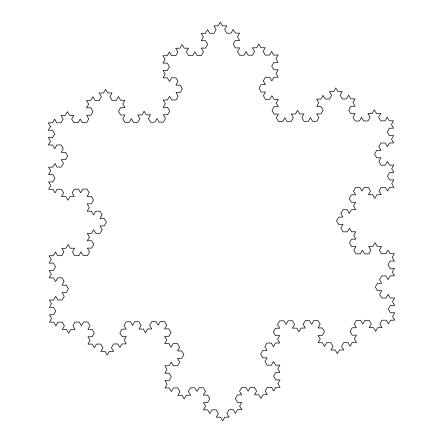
<?xml version="1.0" encoding="UTF-8"?>
<svg xmlns="http://www.w3.org/2000/svg" width="443" height="443" viewBox="0 0 443 443"><rect width="100%" height="100%" fill="white"/><g stroke="black" fill="none" stroke-linecap="round" stroke-linejoin="round"><path stroke-width="0.66" d="M50.419 126.532L48.309 130.236L52.567 130.214L54.722 133.891L52.612 137.596L48.353 137.623L50.502 141.3L48.398 145.005L52.656 144.983L54.81 148.66L56.92 144.955L61.184 144.927L63.338 148.61L61.228 152.314L65.492 152.287L67.646 155.964L65.536 159.668L61.272 159.696L63.427 163.373L61.317 167.077L57.053 167.105L54.899 163.428L52.789 167.133L48.525 167.155L50.679 170.832L48.569 174.536L52.833 174.514L54.987 178.191L52.878 181.896L48.614 181.923L50.768 185.6L48.658 189.305L52.922 189.283L55.076 192.96L57.186 189.255L61.45 189.227L63.604 192.91L61.494 196.614L65.752 196.587L67.906 200.264L70.016 196.559L74.28 196.537L72.126 192.855L74.236 189.155L78.5 189.128L80.654 192.805L82.763 189.1L87.022 189.078L89.176 192.755L87.066 196.459L91.33 196.432L93.484 200.114L91.374 203.819L87.11 203.841L89.264 207.523L87.155 211.228L91.419 211.2L93.573 214.883L95.682 211.178L99.946 211.15L102.1 214.827L99.991 218.532L104.255 218.51L106.403 222.187L104.293 225.891L100.035 225.919L102.189 229.596L100.079 233.3L95.815 233.328L93.661 229.646L91.551 233.35L87.288 233.378L89.442 237.055L87.332 240.759L91.596 240.732L93.75 244.414L91.64 248.119L87.376 248.141L89.53 251.823L87.421 255.528L83.157 255.55L81.003 251.873L78.898 255.578L74.634 255.605L72.48 251.923L74.59 248.218L70.326 248.246L68.172 244.564L66.062 248.268L61.798 248.296L63.953 251.973L61.843 255.677L57.584 255.705L55.43 252.028L53.321 255.733L49.057 255.755L51.211 259.432L49.101 263.136L53.365 263.114L55.519 266.791L53.409 270.496L49.145 270.523L51.299 274.2L49.19 277.905L53.453 277.883L55.602 281.56L57.712 277.855L61.976 277.827L64.13 281.51L62.02 285.214L66.284 285.187L68.438 288.864L66.328 292.568L62.064 292.596L64.218 296.273L62.109 299.977L57.845 300.005L55.691 296.328L53.581 300.033L49.323 300.055L51.477 303.732L49.367 307.436L53.625 307.414L55.779 311.091L53.669 314.796L49.411 314.823L51.56 318.5L49.455 322.205L53.714 322.183L55.868 325.86L57.978 322.155L62.242 322.127L64.396 325.81L62.286 329.514L66.55 329.487L68.704 333.164L70.808 329.459L75.072 329.437L72.918 325.755L75.028 322.055L79.291 322.028L81.446 325.705L83.555 322L87.819 321.978L89.973 325.655L87.864 329.359L92.122 329.332L94.276 333.014L92.166 336.719L87.908 336.741L90.062 340.423L87.952 344.128L92.21 344.1L94.365 347.783L96.474 344.078L100.738 344.05L102.892 347.727L100.782 351.432L105.046 351.41L107.2 355.087L109.31 351.382L113.569 351.36L111.414 347.677L113.524 343.973L117.788 343.951L119.942 347.628L122.052 343.923L126.316 343.895L124.162 340.218L126.272 336.514L122.008 336.542L119.854 332.859L121.963 329.155L126.227 329.132L124.073 325.45L126.183 321.745L130.447 321.723L132.601 325.4L134.711 321.696L138.969 321.673L141.123 325.35L139.013 329.055L143.277 329.027L145.431 332.71L147.541 329.005L151.805 328.977L149.651 325.3L151.761 321.596L156.025 321.568L158.173 325.251L160.283 321.546L164.547 321.518L166.701 325.195L164.591 328.9L168.855 328.878L171.009 332.555L168.899 336.259L164.635 336.287L166.789 339.964L164.68 343.668L168.944 343.641L171.098 347.323L173.207 343.618L177.466 343.591L179.62 347.273L177.51 350.978L181.774 350.95L183.928 354.627L181.818 358.332L177.554 358.359L179.708 362.036L177.599 365.741L173.335 365.768L171.186 362.086L169.076 365.791L164.813 365.818L166.967 369.495L164.857 373.2L169.121 373.178L171.275 376.855L169.165 380.559L164.901 380.587L167.055 384.264L164.946 387.968L169.209 387.941L171.358 391.623L173.468 387.918L177.732 387.891L179.886 391.573L177.776 395.278L182.04 395.25L184.194 398.927L186.304 395.222L190.568 395.2L188.413 391.518L190.523 387.813L194.782 387.791L196.936 391.468L199.045 387.763L203.309 387.741L205.463 391.418L203.354 395.123L207.617 395.095L209.772 398.778L207.662 402.482L203.398 402.504L205.552 406.187L203.442 409.891L207.706 409.864L209.86 413.54L211.964 409.836L216.228 409.814L218.382 413.491L216.273 417.195L220.536 417.173L222.691 420.85L224.8 417.145L229.064 417.118L226.91 413.441L229.02 409.736L233.278 409.714L235.432 413.391L237.542 409.686L241.806 409.659L239.652 405.982L241.762 402.277L237.498 402.305L235.344 398.622L237.454 394.918L241.717 394.896L239.563 391.213L241.673 387.509L245.937 387.487L248.091 391.163L250.201 387.459L254.465 387.437L256.613 391.114L254.509 394.818L258.767 394.791L260.921 398.473L263.031 394.768L267.295 394.741L265.141 391.064L267.251 387.359L271.515 387.332L273.669 391.014L275.779 387.309L280.037 387.282L277.883 383.605L279.993 379.9L275.734 379.922L273.58 376.245L275.69 372.541L279.948 372.513L277.8 368.836L279.91 365.132L275.646 365.159L273.492 361.477L271.382 365.182L267.118 365.209L264.964 361.527L267.074 357.822L262.81 357.85L260.656 354.173L262.765 350.468L267.029 350.441L264.875 346.764L266.985 343.059L271.249 343.032L273.403 346.714L275.513 343.009L279.777 342.982L277.623 339.305L279.732 335.6L275.468 335.622L273.314 331.945L275.424 328.241L279.688 328.213L277.534 324.536L279.644 320.832L283.908 320.804L286.056 324.486L288.166 320.782L292.43 320.754L294.584 324.437L292.474 328.141L296.738 328.113L298.892 331.79L301.002 328.086L305.266 328.064L303.112 324.381L305.221 320.677L309.48 320.654L311.634 324.331L313.744 320.627L318.008 320.605L320.162 324.282L318.052 327.986L322.316 327.958L324.47 331.641L322.36 335.345L318.096 335.368L320.25 339.05L318.14 342.755L322.404 342.727L324.558 346.404L326.663 342.699L330.927 342.677L333.081 346.354L330.971 350.059L335.235 350.036L337.389 353.713L339.499 350.009L343.762 349.981L341.608 346.304L343.718 342.6L347.976 342.572L350.131 346.254L352.24 342.55L356.504 342.522L354.35 338.845L356.46 335.141L352.196 335.168L350.042 331.486L352.152 327.781L356.416 327.759L354.262 324.077L356.371 320.372L360.635 320.35L362.789 324.027L364.899 320.322L369.163 320.295L371.312 323.977L369.207 327.682L373.466 327.654L375.62 331.336L377.729 327.632L381.993 327.604L379.839 323.927L381.949 320.223L386.213 320.195L388.367 323.872L390.477 320.167L394.735 320.145L392.581 316.468L394.691 312.764L390.433 312.786L388.278 309.109L390.388 305.404L394.647 305.377L392.498 301.7L394.602 297.995L390.344 298.017L388.19 294.34L386.08 298.045L381.816 298.073L379.662 294.39L381.772 290.686L377.508 290.713L375.354 287.036L377.464 283.332L381.728 283.304L379.573 279.627L381.683 275.923L385.947 275.895L388.101 279.572L390.211 275.867L394.475 275.845L392.321 272.168L394.431 268.464L390.167 268.486L388.013 264.809L390.122 261.104L394.386 261.077L392.232 257.4L394.342 253.695L390.078 253.717L387.924 250.04L385.814 253.745L381.55 253.773L379.396 250.09L381.506 246.386L377.248 246.413L375.094 242.736L372.984 246.441L368.72 246.463L370.874 250.145L368.764 253.845L364.5 253.872L362.346 250.195L360.237 253.9L355.978 253.922L353.824 250.245L355.934 246.541L351.67 246.568L349.516 242.886L351.626 239.181L355.89 239.159L353.735 235.477L355.845 231.772L351.581 231.8L349.427 228.117L347.318 231.822L343.054 231.85L340.9 228.173L343.009 224.468L338.745 224.49L336.597 220.813L338.707 217.109L342.965 217.081L340.811 213.404L342.921 209.7L347.185 209.672L349.339 213.354L351.449 209.65L355.712 209.622L353.558 205.945L355.668 202.241L351.404 202.268L349.25 198.586L351.36 194.881L355.624 194.859L353.47 191.177L355.579 187.472L359.843 187.45L361.997 191.127L364.102 187.422L368.366 187.395L370.52 191.077L368.41 194.782L372.674 194.754L374.828 198.436L376.938 194.732L381.201 194.704L379.047 191.027L381.157 187.323L385.416 187.295L387.57 190.972L389.679 187.267L393.943 187.245L391.789 183.568L393.899 179.864L389.635 179.886L387.481 176.209L389.591 172.504L393.855 172.477L391.701 168.8L393.81 165.095L389.547 165.117L387.398 161.44L385.288 165.145L381.024 165.173L378.87 161.49L380.98 157.786L376.716 157.813L374.562 154.136L376.672 150.432L380.936 150.404L378.782 146.727L380.891 143.023L385.155 142.995L387.309 146.672L389.419 142.967L393.677 142.945L391.523 139.268L393.633 135.564L389.375 135.586L387.221 131.909L389.331 128.204L393.589 128.177L391.44 124.5L393.545 120.795L389.286 120.817L387.132 117.14L385.022 120.845L380.758 120.873L378.604 117.19L380.714 113.486L376.45 113.513L374.296 109.836L372.192 113.541L367.928 113.563L370.082 117.245L367.972 120.945L363.709 120.972L361.554 117.295L359.445 121L355.181 121.022L353.027 117.345L355.136 113.641L350.878 113.668L348.724 109.986L350.834 106.281L355.092 106.259L352.938 102.577L355.048 98.872L350.79 98.9L348.635 95.217L346.526 98.922L342.262 98.95L340.108 95.273L342.217 91.568L337.954 91.59L335.8 87.913L333.69 91.618L329.431 91.64L331.585 95.323L329.476 99.027L325.212 99.049L323.058 95.372L320.948 99.077L316.684 99.105L318.838 102.782L316.728 106.486L320.992 106.458L323.146 110.141L321.037 113.845L316.773 113.868L318.927 117.55L316.817 121.255L312.553 121.277L310.399 117.6L308.289 121.304L304.031 121.327L301.877 117.65L303.987 113.945L299.723 113.973L297.569 110.29L295.459 113.995L291.195 114.023L293.349 117.7L291.239 121.404L286.975 121.432L284.827 117.749L282.717 121.454L278.453 121.482L276.299 117.805L278.409 114.1L274.145 114.122L271.991 110.445L274.101 106.741L278.365 106.713L276.21 103.036L278.32 99.332L274.056 99.359L271.902 95.677L269.793 99.382L265.534 99.409L263.38 95.727L265.49 92.022L261.226 92.05L259.072 88.373L261.182 84.668L265.446 84.641L263.292 80.964L265.401 77.259L269.665 77.232L271.814 80.914L273.924 77.209L278.187 77.182L276.033 73.505L278.143 69.8L273.879 69.822L271.725 66.145L273.835 62.441L278.099 62.413L275.945 58.736L278.054 55.032L273.791 55.059L271.642 51.377L269.532 55.082L265.268 55.109L263.114 51.427L265.224 47.722L260.96 47.75L258.806 44.073L256.696 47.778L252.432 47.8L254.587 51.482L252.477 55.187L248.218 55.209L246.064 51.532L243.955 55.237L239.691 55.259L237.537 51.582L239.646 47.877L235.383 47.905L233.228 44.222L235.338 40.518L239.602 40.496L237.448 36.813L239.558 33.109L235.294 33.136L233.14 29.459L231.036 33.164L226.772 33.186L224.618 29.509L226.727 25.805L222.464 25.827L220.309 22.15L218.2 25.855L213.936 25.882L216.09 29.559L213.98 33.264L209.722 33.286L207.568 29.609L205.458 33.314L201.194 33.341L203.348 37.018L201.238 40.723L205.502 40.695L207.656 44.378L205.546 48.082L201.283 48.104L203.437 51.787L201.327 55.491L197.063 55.513L194.909 51.837L192.799 55.541L188.535 55.563L186.387 51.886L188.491 48.182L184.233 48.209L182.079 44.527L179.969 48.232L175.705 48.259L177.859 51.936L175.749 55.641L171.485 55.668L169.331 51.986L167.221 55.691L162.963 55.718L165.117 59.395L163.007 63.1L167.266 63.078L169.42 66.755L167.31 70.459L163.052 70.487L165.2 74.164L163.09 77.868L167.354 77.841L169.508 81.523L171.618 77.818L175.882 77.791L178.036 81.473L175.926 85.178L180.19 85.15L182.344 88.827L180.235 92.532L175.971 92.559L178.125 96.236L176.015 99.941L171.751 99.968L169.597 96.286L167.487 99.991L163.223 100.018L165.377 103.695L163.268 107.4L167.532 107.378L169.686 111.055L167.576 114.759L163.312 114.787L165.466 118.464L163.356 122.168L159.092 122.196L156.944 118.514L154.834 122.218L150.57 122.246L148.416 118.563L150.526 114.859L146.262 114.887L144.108 111.21L141.998 114.914L137.734 114.936L139.888 118.619L137.779 122.323L133.52 122.346L131.366 118.669L129.256 122.373L124.992 122.395L122.838 118.718L124.948 115.014L120.684 115.042L118.53 111.359L120.64 107.655L124.904 107.632L122.75 103.95L124.86 100.245L120.596 100.273L118.442 96.596L116.337 100.301L112.073 100.323L109.919 96.646L112.029 92.941L107.765 92.964L105.611 89.287L103.501 92.991L99.238 93.019L101.392 96.696L99.282 100.4L95.023 100.428L92.869 96.746L90.76 100.45L86.496 100.478L88.65 104.155L86.54 107.859L90.804 107.832L92.958 111.514L90.848 115.219L86.584 115.241L88.738 118.923L86.629 122.628L82.365 122.65L80.211 118.973L78.101 122.678L73.837 122.705L71.688 119.023L73.793 115.318L69.534 115.346L67.38 111.664L65.271 115.368L61.007 115.396L63.161 119.073L61.051 122.777L56.787 122.805L54.633 119.128L52.523 122.833L48.265 122.855L50.419 126.532"/></g></svg>
